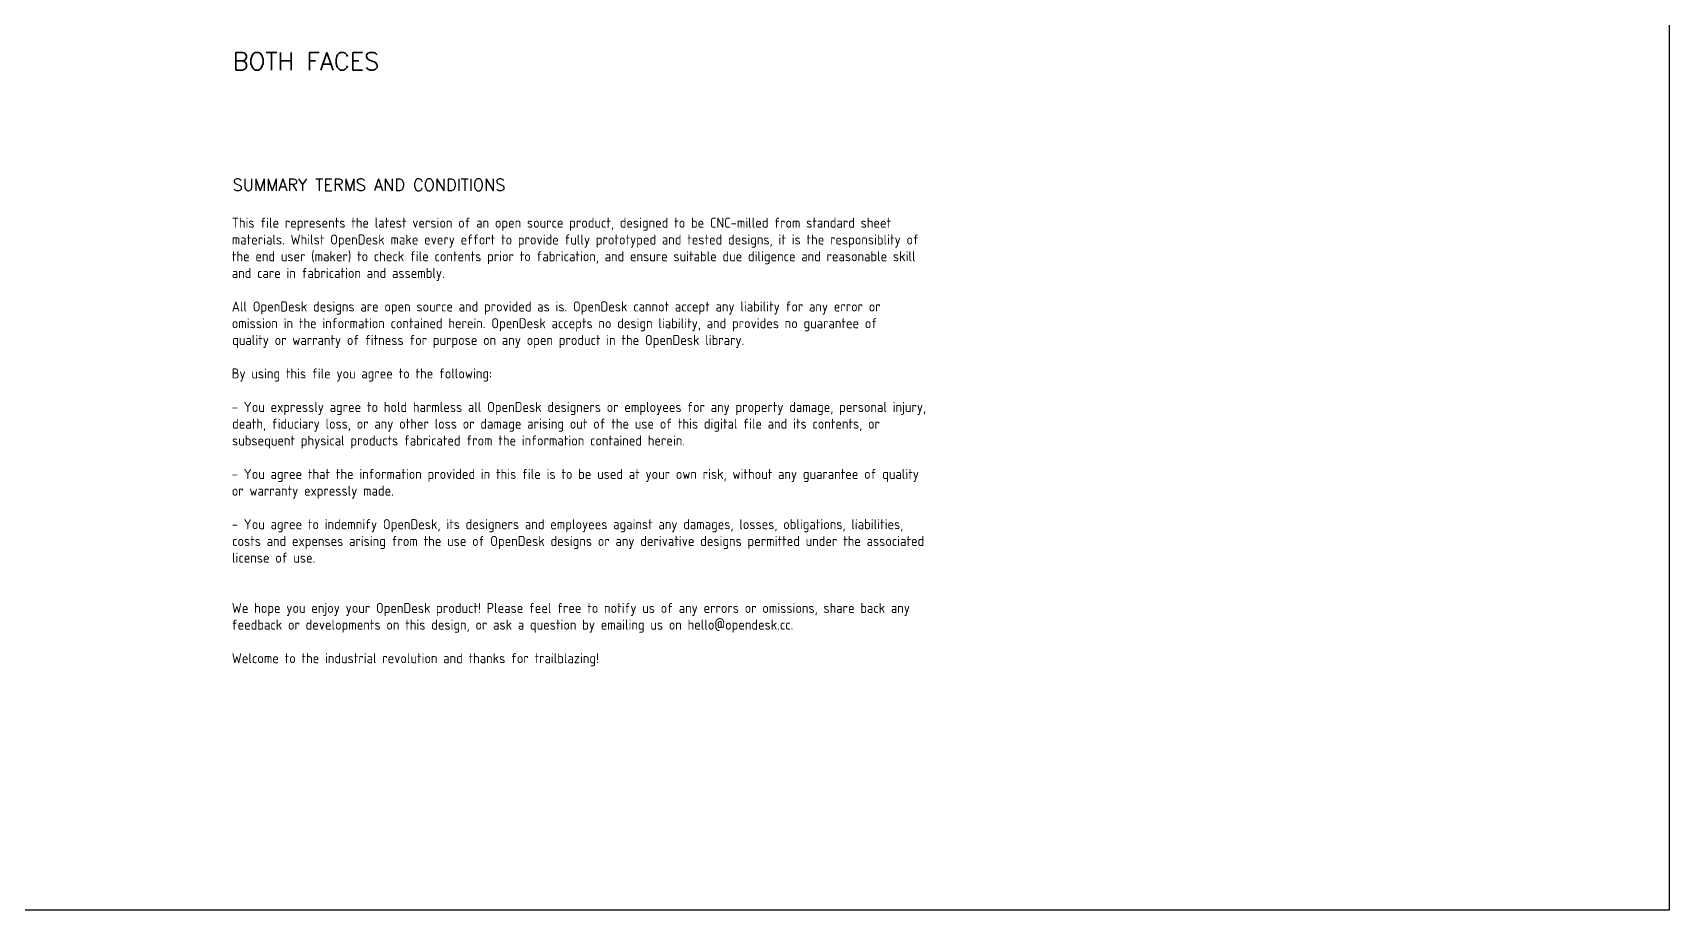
# Model space of a CAD drawing. Header units: millimetres. Extents: x -300 to 5880, y -300 to 4158.
# Drawn here: x 3112 to 5880, y 0 to 1485 of the extents above; entities that cross this region are included whole.
import ezdxf
from ezdxf.enums import TextEntityAlignment as Align

# ---------------------------------------------------------------- set-up
doc = ezdxf.new("R2010")
doc.units = ezdxf.units.MM
doc.layers.add('00-NOPRINT_TEXT', color=7, linetype='Continuous', lineweight=25)
doc.styles.add('OD-ISOCP-17_221', font='isocp.shx')
doc.styles.add('OD-ISOCP-17_222', font='isocp.shx')
doc.styles.add('OD-ISOCP-17_223', font='isocp.shx')
doc.styles.add('OD-ISOCP-17_224', font='isocp.shx')
doc.styles.add('OD-ISOCP-17_225', font='isocp.shx')
doc.styles.add('OD-ISOCP-17_226', font='isocp.shx')
doc.styles.add('OD-ISOCP-17_227', font='isocp.shx')
doc.styles.add('OD-ISOCP-17_228', font='isocp.shx')
doc.styles.add('OD-ISOCP-17_229', font='isocp.shx')
doc.styles.add('OD-ISOCP-17_230', font='isocp.shx')
doc.styles.add('OD-ISOCP-17_231', font='isocp.shx')
doc.styles.add('OD-ISOCP-17_232', font='isocp.shx')
doc.styles.add('OD-ISOCP-17_233', font='isocp.shx')
doc.styles.add('OD-ISOCP-17_234', font='isocp.shx')
doc.styles.add('OD-ISOCP-17_235', font='isocp.shx')
doc.styles.add('OD-ISOCP-17_236', font='isocp.shx')
doc.styles.add('OD-ISOCP-17_237', font='isocp.shx')
doc.styles.add('OD-ISOCP-17_238', font='isocp.shx')
doc.styles.add('OD-ISOCP-17_239', font='isocp.shx')
doc.styles.add('OD-SIMPLEX-20_86', font='simplex.shx')
doc.styles.add('OD-SIMPLEX-30_87', font='simplex.shx')

# ---------------------------------------------------------------- blocks, each defined once
blk = doc.blocks.new('Borders Opendesk_7')
at = {"layer": '00-NOPRINT_TEXT'}
for p, q in [((5880, 4158), (5880, 0)), ((5880, 0), (0, 0))]:
    blk.add_line(p, q, dxfattribs=at)
at = {"layer": '00-NOPRINT_TEXT', "color": 7}
for s, height, style, p in [('BOTH FACES', 30, 'OD-SIMPLEX-30_87', (3450, 1451.3)), ('SUMMARY TERMS AND CONDITIONS', 20, 'OD-SIMPLEX-20_86', (3450, 1237.4))]:
    blk.add_text(s, height=height, dxfattribs=dict(at, style=style)).set_placement(p, align=Align.TOP_LEFT)
for s, style, p in [('This file represents the latest version of an open source product, designed to be CNC-milled from standard sheet', 'OD-ISOCP-17_221', (3448.5, 1154.7)), ('materials. Whilst OpenDesk make every effort to provide fully prototyped and tested designs, it is the responsiblity of', 'OD-ISOCP-17_222', (3448.5, 1126.3)), ('the end user (maker) to check file contents prior to fabrication, and ensure suitable due diligence and reasonable skill', 'OD-ISOCP-17_223', (3448.5, 1098)), ('and care in fabrication and assembly.', 'OD-ISOCP-17_224', (3448.5, 1069.7)), ('All OpenDesk designs are open source and provided as is. OpenDesk cannot accept any liability for any error or', 'OD-ISOCP-17_225', (3448.5, 1013)), ('omission in the information contained herein. OpenDesk accepts no design liability, and provides no guarantee of', 'OD-ISOCP-17_226', (3448.5, 984.7)), ('quality or warranty of fitness for purpose on any open product in the OpenDesk library.', 'OD-ISOCP-17_227', (3449.1, 956.3)), ('By using this file you agree to the following:', 'OD-ISOCP-17_228', (3448.5, 899.7)), ('- You expressly agree to hold harmless all OpenDesk designers or employees for any property damage, personal injury,', 'OD-ISOCP-17_229', (3448.5, 843)), ('death, fiduciary loss, or any other loss or damage arising out of the use of this digital file and its contents, or', 'OD-ISOCP-17_230', (3449.1, 814.7)), ('subsequent physical products fabricated from the information contained herein.', 'OD-ISOCP-17_231', (3449, 786.3)), ('- You agree that the information provided in this file is to be used at your own risk, without any guarantee of quality', 'OD-ISOCP-17_232', (3448.5, 729.7)), ('or warranty expressly made.', 'OD-ISOCP-17_233', (3448.5, 701.3)), ('- You agree to indemnify OpenDesk, its designers and employees against any damages, losses, obligations, liabilities,', 'OD-ISOCP-17_234', (3448.5, 644.7)), ('costs and expenses arising from the use of OpenDesk designs or any derivative designs permitted under the associated', 'OD-ISOCP-17_235', (3449.1, 616.3)), ('license of use.', 'OD-ISOCP-17_236', (3448.8, 588)), ('We hope you enjoy your OpenDesk product! Please feel free to notify us of any errors or omissions, share back any', 'OD-ISOCP-17_237', (3448.5, 503)), ('feedback or developments on this design, or ask a question by emailing us on hello@opendesk.cc.', 'OD-ISOCP-17_238', (3448.5, 474.7)), ('Welcome to the industrial revolution and thanks for trailblazing!', 'OD-ISOCP-17_239', (3448.5, 418))]:
    blk.add_text(s, height=17, dxfattribs=dict(at, style=style)).set_placement(p)

msp = doc.modelspace()

# ---------------------------------------------------------------- block references
msp.add_blockref('Borders Opendesk_7', (0, 0))

doc.saveas('drawing.dxf')
